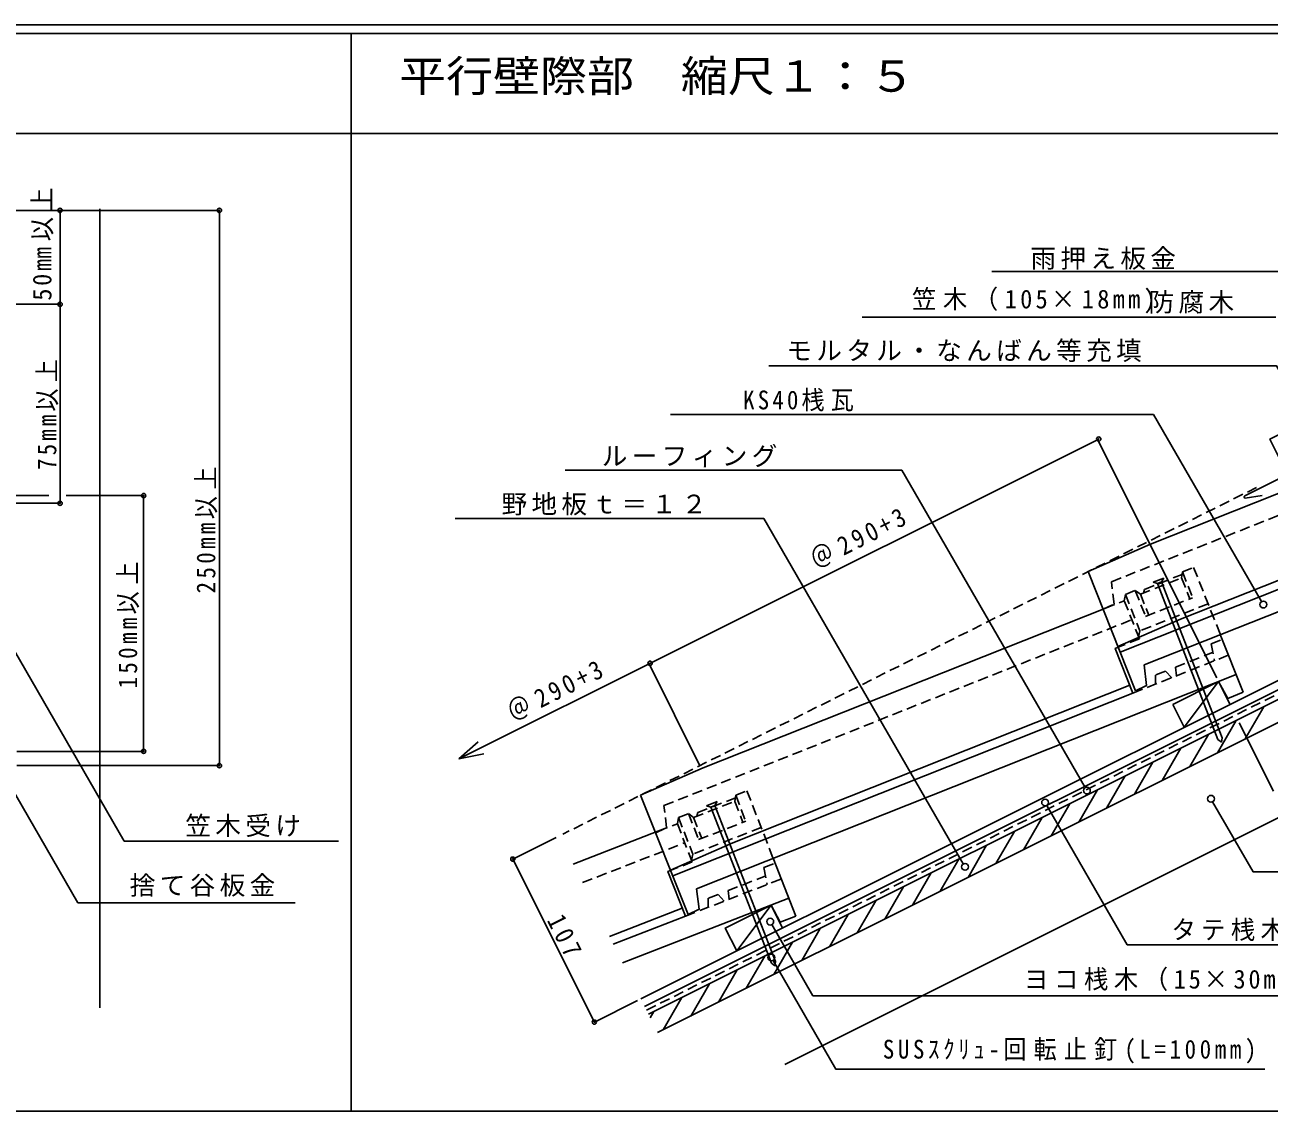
# Model space of a CAD drawing. Units: millimetres, scale not verified. Extents: x -2052 to 1987, y -1380 to 1404.
# Drawn here: x -1248 to -519, y -666 to -30 of the extents above; entities that cross this region are included whole.
import ezdxf
from ezdxf.enums import TextEntityAlignment as Align

# ---------------------------------------------------------------- set-up
doc = ezdxf.new("R2010")
doc.units = ezdxf.units.MM
doc.header["$LTSCALE"] = 5
doc.header["$PDMODE"] = 32
doc.header["$PDSIZE"] = 2.5
doc.linetypes.add('DASHED1', pattern=[1.8, 1.2, -0.6])
for name, color, linetype in [('A-0_ﾚｲﾔ-160', 7, 'Continuous'), ('A-1_ﾚｲﾔ-161', 3, 'Continuous'), ('A-2_ﾚｲﾔ-162', 4, 'Continuous'), ('A-5_ﾚｲﾔ-165', 7, 'Continuous'), ('A-7_ﾚｲﾔ-167', 2, 'Continuous'), ('A-A_ﾚｲﾔ-170', 7, 'Continuous'), ('A-B_ﾚｲﾔ-171', 3, 'Continuous'), ('A-C_ﾚｲﾔ-172', 3, 'Continuous'), ('A-D_ﾚｲﾔ-173', 3, 'DASHED1'), ('A-F_ﾚｲﾔ-175', 7, 'Continuous')]:
    doc.layers.add(name, color=color, linetype=linetype)
doc.styles.add('ＭＳ ゴシック', font='')
doc.styles.get('ＭＳ ゴシック').set_extended_font_data('MS Gothic')

msp = doc.modelspace()

# ---------------------------------------------------------------- linework, layer by layer
at = {"layer": 'A-0_ﾚｲﾔ-160'}
msp.add_line((-2051.96, -29.839), (-61.96, -29.839), dxfattribs=at)
at = {"layer": 'A-0_ﾚｲﾔ-160', "color": 2}
msp.add_line((-66.96, -34.839), (-2046.96, -34.839), dxfattribs=at)
at = {"layer": 'A-0_ﾚｲﾔ-160', "color": 4}
for p, q in [((-1056.96, -34.839), (-1056.96, -666.159)), ((-66.96, -93.557), (-2046.96, -93.557)), ((-66.96, -666.159), (-2046.96, -666.159))]:
    msp.add_line(p, q, dxfattribs=at)
at = {"layer": 'A-0_ﾚｲﾔ-160', "linetype": 'DASHED1'}
msp.add_line((-526.784, -300.804), (-932.984, -503.903), dxfattribs=at)
at = {"layer": 'A-1_ﾚｲﾔ-161'}
for p, q in [((-588.776, -334.051), (-436.486, -273.547)), ((-571.333, -377.952), (-419.045, -317.449)), ((-417.217, -322.048), (-606.585, -397.283)), ((-588.776, -334.051), (-625.356, -350.037)), ((-592.625, -404.807), (-412.733, -333.336)), ((-625.356, -350.037), (-597.615, -419.86)), ((-850.822, -465.126), (-615.604, -371.676)), ((-571.333, -377.952), (-607.914, -393.938)), ((-547.967, -386.965), (-534.527, -420.793)), ((-854.671, -535.881), (-538.68, -410.34)), ((-543.591, -424.394), (-548.979, -414.432)), ((-599.123, -421.283), (-868.632, -528.358)), ((-833.38, -509.027), (-600.95, -416.684)), ((-543.591, -424.394), (-534.527, -420.793)), ((-850.822, -465.126), (-887.402, -481.112)), ((-887.402, -481.112), (-859.662, -550.935)), ((-926.857, -521.491), (-877.323, -502.246)), ((-833.38, -509.027), (-869.961, -525.013)), ((-809.805, -518.048), (-796.622, -551.976)), ((-897.962, -579.283), (-800.696, -541.493)), ((-805.713, -555.511), (-811.026, -545.507)), ((-905.64, -563.926), (-863.012, -547.364)), ((-861.22, -551.977), (-903.417, -568.372)), ((-805.713, -555.511), (-796.622, -551.976))]:
    msp.add_line(p, q, dxfattribs=at)
at = {"layer": 'A-1_ﾚｲﾔ-161', "color": 4, "linetype": 'DASHED1'}
for p, q in [((-611.7, -356.072), (-432.056, -284.7)), ((-610.142, -369.121), (-611.7, -356.072)), ((-616.568, -372.158), (-610.142, -369.121)), ((-553.41, -392.472), (-546.819, -389.853)), ((-553.41, -392.472), (-551.405, -402.326)), ((-599.123, -421.283), (-543.164, -399.052)), ((-574.243, -406.074), (-552.217, -397.323)), ((-574.243, -406.074), (-573.652, -411.164)), ((-585.892, -416.027), (-585.866, -410.691)), ((-878.614, -503.232), (-872.188, -500.196)), ((-921.468, -532.271), (-861.565, -508.997)), ((-815.29, -523.515), (-808.68, -520.946)), ((-815.29, -523.515), (-813.359, -533.383)), ((-861.22, -551.977), (-805.095, -530.172)), ((-836.225, -536.956), (-814.134, -528.374)), ((-836.225, -536.956), (-835.672, -542.052)), ((-847.949, -546.822), (-847.882, -541.486))]:
    msp.add_line(p, q, dxfattribs=at)
at = {"layer": 'A-1_ﾚｲﾔ-161', "color": 7, "linetype": 'DASHED1'}
for p, q in [((-570.187, -350.244), (-563.596, -347.624)), ((-563.596, -347.624), (-547.967, -386.965)), ((-594.75, -363.39), (-570.673, -353.825)), ((-592.349, -360.501), (-570.274, -351.73)), ((-570.187, -350.244), (-570.673, -353.825)), ((-570.673, -353.825), (-565.815, -366.053)), ((-570.187, -350.244), (-564.167, -365.398)), ((-603.534, -363.492), (-604.226, -367.155)), ((-603.534, -363.492), (-597.767, -361.2)), ((-603.534, -363.492), (-595.043, -384.867)), ((-597.767, -361.2), (-594.75, -363.39)), ((-597.767, -361.2), (-591.746, -376.356)), ((-594.75, -363.39), (-589.891, -375.619)), ((-592.349, -360.501), (-592.921, -362.664)), ((-615.604, -371.676), (-604.226, -367.155)), ((-604.226, -367.155), (-595.356, -389.479)), ((-555.105, -368.999), (-595.043, -384.867)), ((-591.746, -376.356), (-564.167, -365.398)), ((-595.043, -384.867), (-595.788, -388.391)), ((-595.356, -389.479), (-606.734, -394.001)), ((-831.746, -481.159), (-825.135, -478.59)), ((-825.135, -478.59), (-809.805, -518.048)), ((-856.407, -494.12), (-832.258, -484.737)), ((-853.984, -491.248), (-831.843, -482.645)), ((-831.746, -481.159), (-832.258, -484.737)), ((-832.258, -484.737), (-827.494, -497.002)), ((-831.746, -481.159), (-825.84, -496.359)), ((-865.193, -494.153), (-865.911, -497.812)), ((-865.193, -494.153), (-859.408, -491.906)), ((-865.193, -494.153), (-856.863, -515.592)), ((-859.408, -491.906), (-856.407, -494.12)), ((-859.408, -491.906), (-853.502, -507.107)), ((-856.407, -494.12), (-851.642, -506.384)), ((-853.984, -491.248), (-854.572, -493.406)), ((-877.323, -502.246), (-865.911, -497.812)), ((-865.911, -497.812), (-857.212, -520.204)), ((-816.806, -500.029), (-856.863, -515.592)), ((-853.502, -507.107), (-825.84, -496.359)), ((-856.863, -515.592), (-857.636, -519.112)), ((-857.212, -520.204), (-868.624, -524.638))]:
    msp.add_line(p, q, dxfattribs=at)
at = {"layer": 'A-1_ﾚｲﾔ-161', "color": 4, "linetype": 'DASHED1'}
for points in [[(-872.188, -500.196), (-873.747, -487.147), (-599.795, -378.307)], [(-576.416, -412.263), (-580.098, -408.4), (-585.866, -410.691)], [(-838.446, -543.13), (-842.098, -539.24), (-847.882, -541.486)]]:
    msp.add_lwpolyline(points, dxfattribs=at)
at = {"layer": 'A-1_ﾚｲﾔ-161'}
for points in [[(-606.734, -394.001), (-609.522, -395.108), (-599.123, -421.283)], [(-592.625, -404.807), (-591.19, -416.824), (-597.615, -419.86)], [(-868.624, -524.638), (-871.42, -525.724), (-861.22, -551.977)], [(-854.671, -535.881), (-853.237, -547.898), (-859.662, -550.935)]]:
    msp.add_lwpolyline(points, dxfattribs=at)
at = {"layer": 'A-2_ﾚｲﾔ-162'}
for p, q in [((-1204.056, -137.552), (-1204.056, -605.679)), ((-887.375, -600.457), (-406.686, -360.113)), ((-882.881, -609.445), (-393.067, -364.538)), ((-393.067, -377.955), (-877.515, -620.178)), ((-575.787, -427.893), (-548.954, -414.476)), ((-548.954, -414.476), (-569.079, -441.309)), ((-542.246, -427.893), (-548.954, -414.476)), ((-569.079, -441.309), (-575.787, -427.893)), ((-802.919, -638.782), (-393.067, -433.856)), ((-804.315, -558.928), (-811.023, -545.512))]:
    msp.add_line(p, q, dxfattribs=at)
for points in [[(-885.139, -604.93), (-404.45, -364.585), (-406.686, -360.113)], [(-811.021, -545.509), (-831.145, -572.342), (-837.854, -558.925), (-811.022, -545.509)]]:
    msp.add_lwpolyline(points, dxfattribs=at)
at = {"layer": 'A-5_ﾚｲﾔ-165'}
for p, q in [((-1227.335, -138.512), (-1227.335, -310.101)), ((-681.729, -174.286), (-510.03, -174.286)), ((-1259.465, -193.512), (-1227.335, -193.512)), ((-757.676, -201.135), (-515.412, -201.135)), ((-869.985, -258.04), (-587.085, -258.04)), ((-587.085, -258.04), (-523.775, -367.695)), ((-619.179, -272.462), (-869.618, -397.685)), ((-550.058, -412.267), (-619.806, -272.775)), ((-931.638, -290.597), (-734.535, -290.597)), ((-734.535, -290.597), (-627.122, -476.644)), ((-1259.465, -305.554), (-1233.929, -305.554)), ((-1223.839, -305.554), (-1178.502, -305.554)), ((-1178.502, -305.554), (-1178.502, -455.401)), ((-1259.465, -310.101), (-1227.335, -310.101)), ((-1189.748, -508.099), (-1280.044, -351.703)), ((-587.329, -356.311), (-581.096, -353.89)), ((-587.329, -356.311), (-584.841, -357.159)), ((-584.841, -357.159), (-582.335, -356.185)), ((-582.335, -356.185), (-581.096, -353.89)), ((-549.345, -448.518), (-584.841, -357.159)), ((-869.618, -397.685), (-993.854, -459.804)), ((-852.664, -463.796), (-882.5, -404.125)), ((-533.375, -448.108), (-522.485, -429.247)), ((-549.608, -456.225), (-538.718, -437.363)), ((-536.87, -438.643), (-516.807, -478.768)), ((-1216.944, -544.094), (-1273.136, -446.768)), ((-993.854, -459.804), (-982.632, -449.852)), ((-565.841, -464.341), (-554.952, -445.48)), ((-547.284, -450.113), (-549.345, -448.518)), ((-1252.781, -455.401), (-1178.502, -455.401)), ((-993.854, -459.804), (-979.159, -456.797)), ((-582.074, -472.458), (-571.184, -453.597)), ((-1252.781, -463.733), (-1134.056, -463.733)), ((-598.307, -480.574), (-587.418, -461.714)), ((-614.54, -488.691), (-603.651, -469.83)), ((-630.774, -496.807), (-619.884, -477.946)), ((-848.867, -487.278), (-842.634, -484.856)), ((-848.867, -487.278), (-846.379, -488.125)), ((-846.379, -488.125), (-843.874, -487.151)), ((-810.884, -579.484), (-846.379, -488.125)), ((-843.874, -487.151), (-842.634, -484.856)), ((-647.007, -504.924), (-636.117, -486.063)), ((-663.24, -513.041), (-652.35, -494.18)), ((-679.473, -521.157), (-668.583, -502.296)), ((-1189.748, -508.099), (-1064.255, -508.099)), ((-936.914, -505.868), (-962.268, -518.545)), ((-695.706, -529.274), (-684.817, -510.413)), ((-962.268, -518.545), (-914.524, -614.032)), ((-711.939, -537.39), (-701.05, -518.529)), ((-728.173, -545.507), (-717.283, -526.646)), ((-744.406, -553.623), (-733.516, -534.762)), ((-1216.944, -544.094), (-1089.711, -544.094)), ((-760.639, -561.74), (-749.749, -542.879)), ((-776.872, -569.857), (-765.982, -550.996)), ((-793.105, -577.973), (-782.216, -559.113)), ((-809.338, -586.09), (-798.449, -567.228)), ((-825.572, -594.206), (-814.682, -575.345)), ((-808.823, -581.079), (-810.884, -579.484)), ((-841.805, -602.323), (-830.915, -583.462)), ((-858.038, -610.44), (-847.148, -591.579)), ((-889.172, -601.355), (-914.524, -614.032)), ((-874.271, -618.556), (-863.381, -599.695)), ((-881.803, -611.602), (-879.615, -607.812))]:
    msp.add_line(p, q, dxfattribs=at)
for points in [[(-1259.465, -138.512), (-1134.056, -138.512), (-1134.056, -463.733)], [(-812.312, -229.587), (-515.018, -229.587), (-469.859, -307.805)], [(-996.034, -319.05), (-815.295, -319.05), (-698.505, -521.34)], [(-547.284, -450.113), (-546.84, -447.544), (-582.335, -356.185)], [(-808.823, -581.079), (-808.379, -578.51), (-843.874, -487.151)], [(-649.582, -487.151), (-602.511, -568.68), (-406.509, -568.68)], [(-552.471, -484.936), (-528.726, -526.065), (-456.254, -526.065)], [(-810.577, -556.883), (-786.501, -598.585), (-478.476, -598.585)], [(-809.875, -577.881), (-773.057, -641.651), (-521.811, -641.651)]]:
    msp.add_lwpolyline(points, dxfattribs=at)
for centre in [(-522.742, -369.408), (-626.089, -478.356), (-650.564, -485.374), (-553.438, -483.185), (-697.472, -523.053), (-811.537, -555.128), (-810.852, -576.137)]:
    msp.add_circle(centre, 2, dxfattribs=at)
at = {"layer": 'A-7_ﾚｲﾔ-167', "color": 6}
msp.add_line((-533.45, -307.034), (-523.434, -305.469), dxfattribs=at)
msp.add_lwpolyline([(-422.362, -224.232), (-518.883, -272.492), (-508.548, -293.163), (-533.688, -305.733)], dxfattribs=at)
msp.add_arc((-533.236, -306.322), 0.743, 127.48045, 253.20354, dxfattribs=at)
at = {"layer": 'A-A_ﾚｲﾔ-170'}
for p in [(-1227.335, -193.512), (-619.179, -272.462), (-1178.502, -305.554), (-1227.335, -310.101), (-881.873, -403.812), (-1178.502, -455.401), (-1134.056, -463.733)]:
    msp.add_point(p, dxfattribs=at)
at = {"layer": 'A-D_ﾚｲﾔ-173', "color": 6}
msp.add_line((-883.946, -607.002), (-396.549, -362.764), dxfattribs=at)
at = {"layer": 'A-F_ﾚｲﾔ-175'}
for p in [(-1227.335, -138.512), (-1134.056, -138.512), (-962.268, -518.545), (-914.524, -614.032)]:
    msp.add_point(p, dxfattribs=at)

# ---------------------------------------------------------------- texts
at = {"layer": 'A-1_ﾚｲﾔ-161', "insert": (-589.996, -198.947), "char_height": 11, "attachment_point": 7, "style": 'ＭＳ ゴシック'}
msp.add_mtext('\\T1.17;防腐木', dxfattribs=at)
at = {"layer": 'A-B_ﾚｲﾔ-171', "char_height": 11, "attachment_point": 7, "style": 'ＭＳ ゴシック'}
for s, insert in [('\\T1.17;モルタル・なんばん等充填', (-802.104, -227.331)), ('\\T1.31;\\W0.9;SUSｽｸﾘｭ-回転止釘(L=100mm)', (-745.618, -638.315))]:
    msp.add_mtext(s, dxfattribs=dict(at, insert=insert))
for s, insert, rotation in [('\\T1.27;\\W0.9;75mm以上', (-1228.335, -290.556), 90), ('\\T1.29;\\W0.9;250mm以上', (-1135.233, -362.886), 90), ('\\T1.32;\\W0.9;＠290+3', (-784.154, -349.795), 26.565), ('\\T1.29;\\W0.9;150mm以上', (-1181.002, -418.602), 90), ('\\T1.32;\\W0.9;＠290+3', (-961.575, -439.125), 26.566)]:
    msp.add_mtext(s, dxfattribs=dict(at, insert=insert, rotation=rotation))
at = {"layer": 'A-C_ﾚｲﾔ-172', "color": 2, "style": 'ＭＳ ゴシック', "width": 1.1}
msp.add_text('平行壁際部  縮尺１：５', height=18.33, dxfattribs=at).set_placement((-1028.821, -74.5), align=Align.BOTTOM_LEFT)
at = {"layer": 'A-C_ﾚｲﾔ-172', "char_height": 11, "attachment_point": 7, "style": 'ＭＳ ゴシック'}
for s, insert in [('\\T1.17;雨押え板金', (-659.167, -173.3)), ('\\T1.27;\\W0.95;笠木（105×18mm)', (-728.508, -198.883)), ('\\T1.27;\\W0.9;KS40桟瓦', (-827.423, -256.255)), ('\\T1.17;ルーフィング', (-910.147, -289.037)), ('\\T1.17;野地板ｔ＝１２', (-968.876, -317.241)), ('\\T1.17;笠木受け', (-1154.007, -505.66)), ('\\T1.17;捨て谷板金', (-1186.61, -540.566)), ('\\T1.22;\\W0.95;タテ桟木（5×50mm）', (-576.576, -566.79)), ('\\T1.23;\\W0.95;ヨコ桟木（15×30mm）', (-662.895, -595.784))]:
    msp.add_mtext(s, dxfattribs=dict(at, insert=insert))
at = {"layer": 'A-F_ﾚｲﾔ-175', "color": 3, "char_height": 11, "attachment_point": 7, "style": 'ＭＳ ゴシック'}
for s, insert, rotation in [('\\T1.22;\\W0.95;50㎜以上', (-1231.173, -191.403), 90), ('\\T1.38;\\W0.9;107', (-942.644, -554.437), 296.565)]:
    msp.add_mtext(s, dxfattribs=dict(at, insert=insert, rotation=rotation))

doc.saveas('drawing.dxf')
